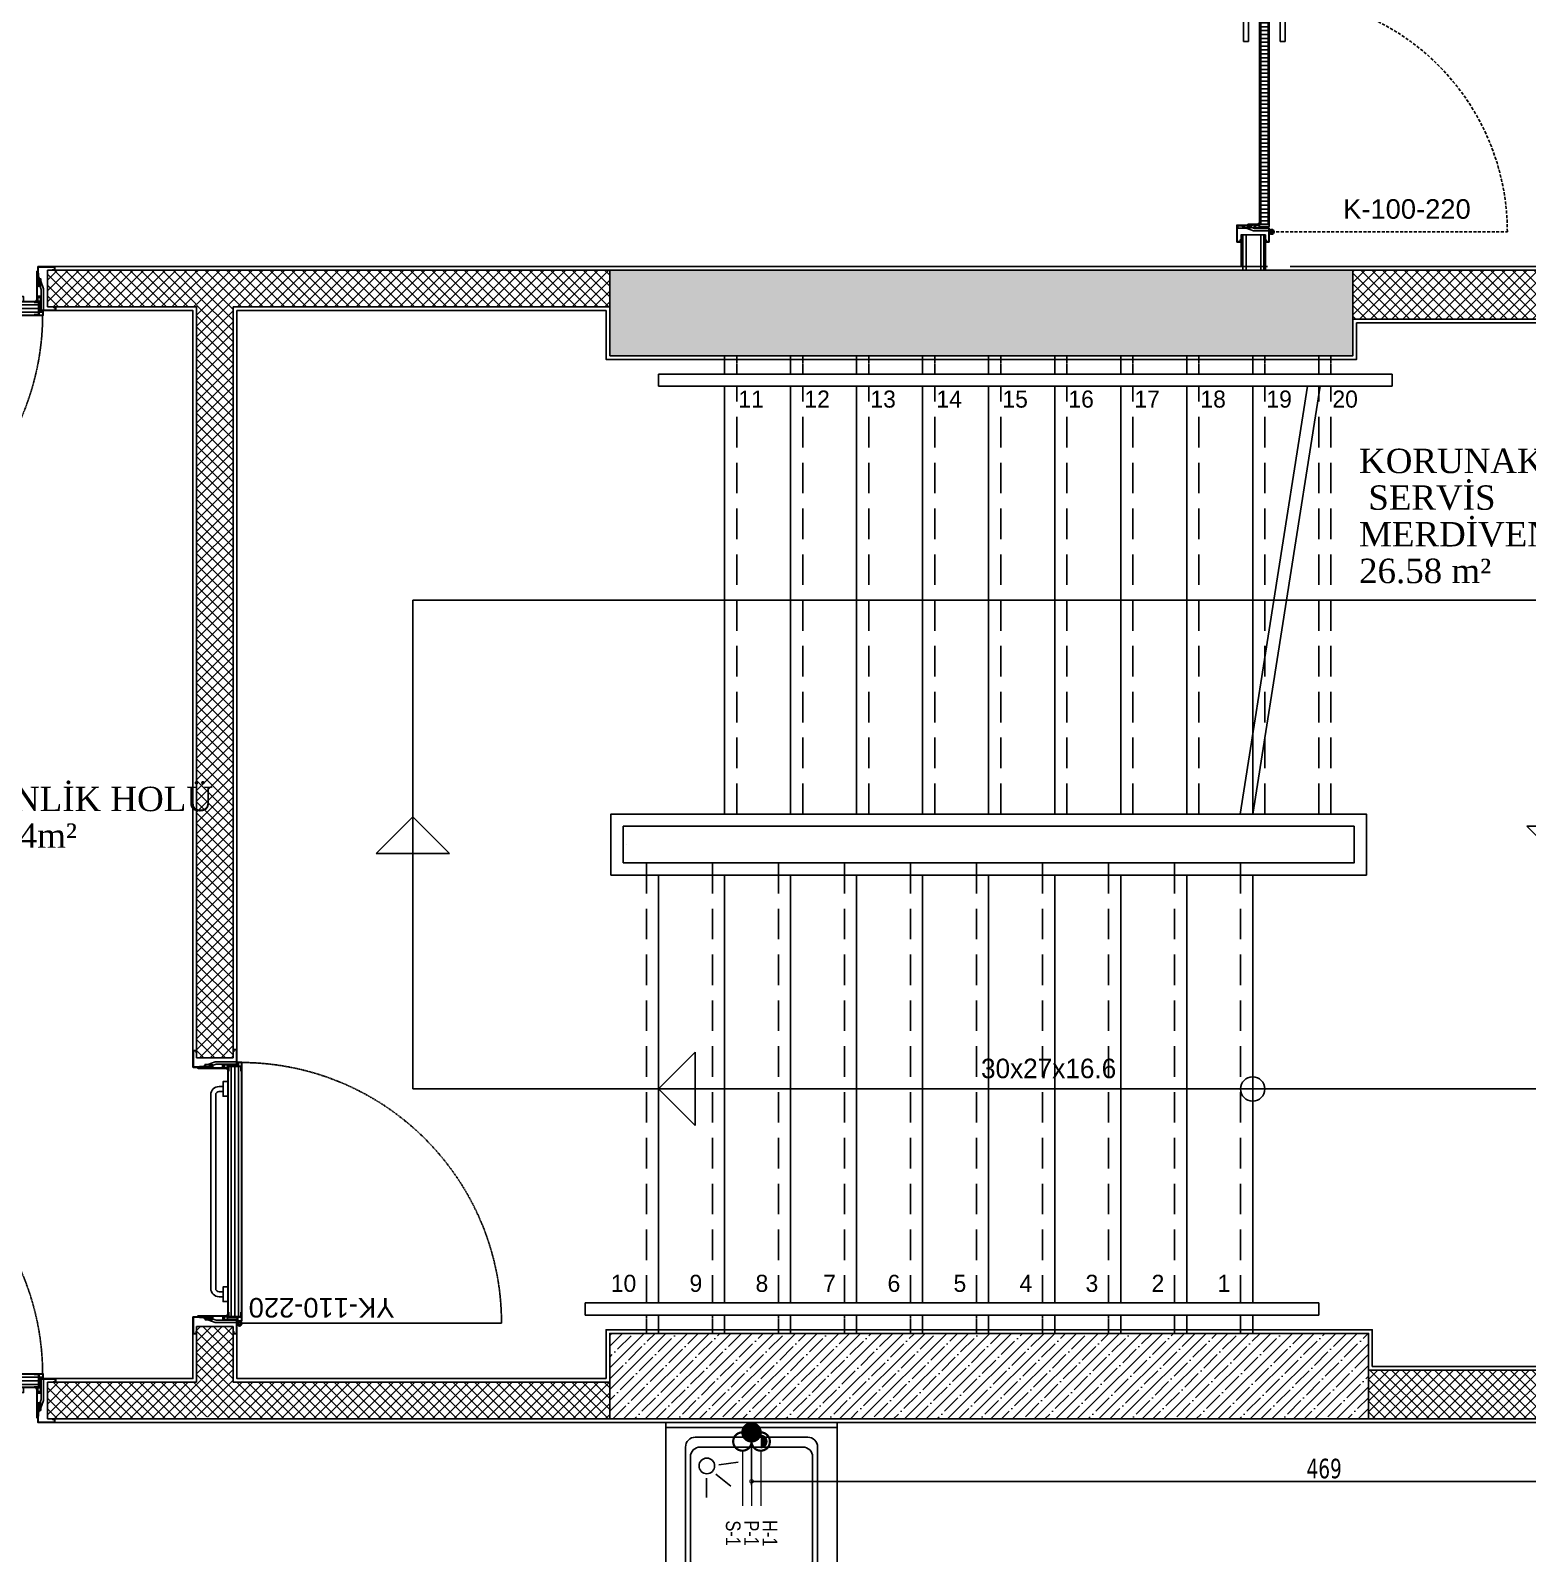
# Model space of a CAD drawing. Header units: millimetres. Extents: x -29311 to -3405, y 28913 to 42880.
# Drawn here: x -15415 to -14803, y 35381 to 36004 of the extents above; entities that cross this region are included whole.
import ezdxf
from ezdxf.enums import TextEntityAlignment as Align

# ---------------------------------------------------------------- set-up
doc = ezdxf.new("R2010")
doc.units = ezdxf.units.MM
doc.linetypes.add('HIDDEN', pattern=[0.375, 0.25, -0.125])
doc.linetypes.add('HIDDEN2', pattern=[0.1875, 0.125, -0.0625])
for name, color, linetype in [('1.2 mm sac', 7, 'Continuous'), ('A-BA', 1, 'Continuous'), ('A-DUVAR', 53, 'Continuous'), ('A-DUVAR-ALCIPAN', 9, 'Continuous'), ('A-DUVAR-TARAMA', 251, 'Continuous'), ('A-KAPI', 214, 'Continuous'), ('A-KAPI-AHSAP', 245, 'Continuous'), ('A-KAPI-AKSESUAR', 206, 'Continuous'), ('A-KAPI-METAL', 84, 'Continuous'), ('A-KAPI-PROFIL', 206, 'Continuous'), ('A-KORKULUK-KUPESTE', 206, 'Continuous'), ('A-MERDIVEN', 125, 'Continuous'), ('A-SIVA-ALCIPAN', 247, 'Continuous'), ('A-SIVA-IC', 97, 'Continuous'), ('A-YALITIM-ISI', 251, 'BATTING'), ('A-YAZI', 136, 'Continuous'), ('Kıtc-002 Çizgi', 7, 'Continuous'), ('level', 10, 'Continuous'), ('stair', 3, 'Continuous'), ('symbol', 8, 'Continuous'), ('trace_down', 8, 'HIDDEN2'), ('yazı2', 9, 'Continuous')]:
    doc.layers.add(name, color=color, linetype=linetype)
for name, color, linetype, lineweight in [('BA_wall_gyps', 45, 'Continuous', 9), ('PLAN', 253, 'Continuous', 15), ('tarama-betonarme', 252, 'Continuous', 13), ('TES_SU', 150, 'Continuous', 25)]:
    doc.layers.add(name, color=color, linetype=linetype, lineweight=lineweight)
doc.styles.add('antet', font='arial.ttf', dxfattribs={"oblique": 15, "height": 2.75})
doc.styles.add('Dimension Text', font='tahoma.ttf', dxfattribs={"width": 0.8})
doc.styles.add('HA_SMART', font='')
doc.styles.get("Standard").update_dxf_attribs({"font": 'arial.ttf'})
doc.styles.add('TESNO', font='romandtw.shx', dxfattribs={"height": 0.8})
doc.styles.add('YAZ', font='times.ttf', dxfattribs={"height": 0.12})
doc.styles.get('HA_SMART').set_extended_font_data('Sakkal Majalla')
doc.linetypes.add('BATTING', pattern='A,0.00254,-2.54,[134,ltypeshp.shx,S=2.54,R=0,X=-2.54,Y=0],-5.08,[134,ltypeshp.shx,S=2.54,R=180,X=2.54,Y=0],-2.54', length=10.16254)
doc.dimstyles.new('AYG-OLCU 1 to 2', dxfattribs={"dimtxt": 4, "dimasz": 3, "dimexe": 1.5, "dimexo": 1, "dimgap": 1, "dimtad": 1, "dimdec": 0, "dimdsep": 46, "dimtxsty": 'Dimension Text', "dimblk": 'DOTSMALL', "dimcen": 0, "dimclrd": 256, "dimclre": 256, "dimclrt": 256, "dimadec": 0, "dimazin": 0, "dimtfac": 1, "dimtdec": 0, "dimtofl": 0, "dimtmove": 1, "dimatfit": 3, "dimfxl": 1, "dimarcsym": 0})
pattern_1 = [(45, (-65876.5644, 50245.5134), (-4.4194174, 4.4194174), []), (45, (-65872.145, 50245.5134), (-4.4194174, 4.4194174), [7.8125, -1.5625, 0, -1.5625])]
pattern_2 = [(45, (-65876.5644, 54447.043), (-2.2097087, 2.2097087), []), (135, (-65876.5644, 54447.043), (-2.2097087, -2.2097087), [])]

# ---------------------------------------------------------------- blocks, each defined once
blk = doc.blocks.new('KAPIYANGIN')
at = {"color": 8, "linetype": 'HIDDEN'}
blk.add_lwpolyline([(85085.65, 20208.57), (85192.35, 20208.57, 0.411438), (85086.66, 20315.27, 0.002371), (85085.65, 20315.28)], format="xyb", dxfattribs=at)
for radius in [1, 0.5, 0.4]:
    blk.add_circle((85085.12, 20208.45), radius)
at = {"linetype": 'ByBlock', "ltscale": 12}
blk.add_arc((85080.61, 20211.14), 0.0345, 188.58359, 255.41337, dxfattribs=at)
at = {"layer": '1.2 mm sac', "color": 0}
blk.add_line((85084.38, 20211.1), (85080.6, 20211.1), dxfattribs=at)
at = {"layer": 'A-DUVAR'}
for points in [[(85077.62, 20317.25), (85067.62, 20317.25)], [(85077.62, 20207.25), (85067.62, 20207.25)]]:
    blk.add_lwpolyline(points, dxfattribs=at)
at = {"layer": 'A-DUVAR-ALCIPAN', "linetype": 'ByBlock', "ltscale": 12}
for p, q in [((85081.77, 20211.3), (85081.77, 20313.6)), ((85084.77, 20211.3), (85084.77, 20315.3))]:
    blk.add_line(p, q, dxfattribs=at)
at = {"layer": 'A-KAPI-AKSESUAR', "ltscale": 12}
for points in [[(85078.42, 20305.45), (85076.82, 20305.45, 0.414214), (85073.42, 20302.05), (85073.42, 20222.85, 0.414214), (85076.82, 20219.45), (85078.42, 20219.45)], [(85078.42, 20303.45), (85076.82, 20303.45, 0.414214), (85075.42, 20302.05), (85075.42, 20222.85, 0.414214), (85076.82, 20221.45), (85078.42, 20221.45)]]:
    blk.add_lwpolyline(points, format="xyb", dxfattribs=at)
for points in [[(85080.42, 20301.45), (85080.42, 20307.45), (85078.42, 20307.45), (85078.42, 20301.45)], [(85080.42, 20217.45), (85080.42, 20223.45), (85078.42, 20223.45), (85078.42, 20217.45)]]:
    blk.add_lwpolyline(points, close=True, dxfattribs=at)
at = {"layer": 'A-KAPI-METAL'}
for p, q in [((85080.42, 20313.87), (85080.42, 20215.81)), ((85084.35, 20313.95), (85080.5, 20313.95)), ((85080.57, 20313.8), (85085.97, 20313.8)), ((85080.57, 20313.8), (85080.57, 20311.8)), ((85080.57, 20313.8), (85080.57, 20213.1)), ((85080.77, 20311.8), (85080.57, 20311.8)), ((85080.77, 20313.6), (85085.77, 20313.6)), ((85080.77, 20313.6), (85080.77, 20311.8)), ((85084.22, 20315.37), (85084.22, 20314.01)), ((85084.22, 20314.01), (85084.37, 20314.01)), ((85086.04, 20315.45), (85084.3, 20315.45)), ((85084.37, 20313.99), (85084.37, 20315.3)), ((85085.97, 20315.3), (85084.37, 20315.3)), ((85084.37, 20315.26), (85084.52, 20315.26)), ((85084.52, 20315.26), (85084.52, 20313.89)), ((85084.77, 20315.3), (85085.97, 20315.3)), ((85085.77, 20311.8), (85085.77, 20313.6)), ((85085.97, 20311.8), (85085.77, 20311.8)), ((85085.97, 20315.3), (85085.97, 20209.6)), ((85085.97, 20313.8), (85085.97, 20311.8)), ((85086.12, 20315.37), (85086.12, 20209.53)), ((85080.42, 20211.03), (85080.42, 20231.28)), ((85084.35, 20210.95), (85080.5, 20210.95)), ((85080.57, 20213.1), (85080.77, 20213.1)), ((85080.57, 20211.1), (85080.57, 20213.1)), ((85080.57, 20211.1), (85085.97, 20211.1)), ((85080.77, 20213.1), (85080.77, 20211.3)), ((85080.77, 20211.3), (85085.77, 20211.3)), ((85084.22, 20209.53), (85084.22, 20210.89)), ((85084.22, 20210.89), (85084.37, 20210.89)), ((85084.37, 20210.91), (85084.37, 20209.6)), ((85084.52, 20209.65), (85084.52, 20211.01)), ((85085.77, 20213.1), (85085.97, 20213.1)), ((85085.77, 20213.1), (85085.77, 20211.3)), ((85085.97, 20211.1), (85085.97, 20213.1)), ((85086.04, 20209.45), (85084.3, 20209.45)), ((85084.37, 20209.65), (85084.52, 20209.65)), ((85085.97, 20209.6), (85084.37, 20209.6)), ((85085.97, 20209.6), (85084.77, 20209.6))]:
    blk.add_line(p, q, dxfattribs=at)
for points in [[(85066.12, 20320.15), (85066.12, 20313.35, 0.414214), (85066.22, 20313.25), (85074.22, 20313.25), (85074.22, 20313.45), (85066.37, 20313.45, -0.414214), (85066.32, 20313.5), (85066.32, 20320, -0.414214), (85066.37, 20320.05), (85067.37, 20320.05, -0.414214), (85067.42, 20320), (85067.42, 20319.25), (85067.62, 20319.25), (85067.62, 20320.15, 0.414214), (85067.52, 20320.25), (85066.22, 20320.25, 0.414214)], [(85082.72, 20320.65, 0.414214), (85082.62, 20320.55), (85082.62, 20319.65), (85082.82, 20319.65), (85082.82, 20320.4, -0.414214), (85082.87, 20320.45), (85083.87, 20320.45, -0.414214), (85083.92, 20320.4), (85083.92, 20314.6, -0.414214), (85083.87, 20314.55), (85078.32, 20314.55, 0.414214), (85078.22, 20314.43), (85078.22, 20313.15, 0.414154), (85078.32, 20313.05), (85079.87, 20313.05), (85069.61, 20313.05), (85068.2, 20313.05), (85069.61, 20313.05), (85069.61, 20313.25), (85068.2, 20313.25, 1), (85068.2, 20312.85), (85079.9, 20312.85, 0.938583), (85079.87, 20313.25), (85078.47, 20313.25, -0.414214), (85078.42, 20313.3), (85078.42, 20314.3, -0.414214), (85078.47, 20314.35), (85084.02, 20314.35, 0.414214), (85084.12, 20314.45), (85084.12, 20320.55, 0.414214), (85084.02, 20320.65)], [(85066.12, 20204.35), (85066.12, 20211.15, -0.414214), (85066.22, 20211.25), (85074.22, 20211.25), (85074.22, 20211.05), (85066.37, 20211.05, 0.414214), (85066.32, 20211), (85066.32, 20204.5, 0.414214), (85066.37, 20204.45), (85067.37, 20204.45, 0.414214), (85067.42, 20204.5), (85067.42, 20205.25), (85067.62, 20205.25), (85067.62, 20204.35, -0.414214), (85067.52, 20204.25), (85066.22, 20204.25, -0.414214)], [(85082.72, 20204.25, -0.414214), (85082.62, 20204.35), (85082.62, 20205.25), (85082.82, 20205.25), (85082.82, 20204.5, 0.414214), (85082.87, 20204.45), (85083.87, 20204.45, 0.414214), (85083.92, 20204.5), (85083.92, 20209.9, 0.414214), (85083.87, 20209.95), (85078.42, 20209.95, -0.414214), (85078.32, 20210.08), (85078.32, 20211.35, -0.414154), (85078.42, 20211.45), (85079.87, 20211.45), (85069.61, 20211.45), (85068.2, 20211.45), (85069.61, 20211.45), (85069.61, 20211.25), (85068.2, 20211.25, -1), (85068.2, 20211.65), (85079.9, 20211.65, -0.938583), (85079.87, 20211.25), (85078.57, 20211.25, 0.414214), (85078.52, 20211.2), (85078.52, 20210.21, 0.414214), (85078.57, 20210.15), (85084.02, 20210.15, -0.414214), (85084.12, 20210.05), (85084.12, 20204.35, -0.414214), (85084.02, 20204.25)]]:
    blk.add_lwpolyline(points, format="xyb", close=True, dxfattribs=at)
for centre, radius, start, end in [((85080.5, 20313.87), 0.08, 90, 180), ((85084.3, 20315.37), 0.08, 90, 180), ((85084.33, 20314), 0.0478, 295.17194, 356.10948), ((85084.44, 20313.88), 0.0816, 267.71483, 4.03809), ((85086.04, 20315.37), 0.08, 0, 90), ((85080.5, 20211.03), 0.08, 180, 270), ((85084.33, 20210.91), 0.0478, 3.89052, 64.82806), ((85084.44, 20211.02), 0.0816, 355.96191, 92.28517), ((85084.3, 20209.53), 0.08, 180, 270), ((85086.04, 20209.53), 0.08, 270, 0)]:
    blk.add_arc(centre, radius, start, end, dxfattribs=at)
at = {"layer": 'A-KAPI-PROFIL'}
for points in [[(85068.8, 20313.61), (85068.8, 20313.51), (85070.37, 20313.51), (85071.73, 20314.29), (85074.11, 20314.29), (85074.11, 20313.59), (85074.21, 20313.59), (85074.21, 20314.39), (85071.71, 20314.39), (85070.35, 20313.61), (85068.8, 20313.61)], [(85068.8, 20210.9), (85068.8, 20211), (85070.37, 20211), (85071.73, 20210.21), (85074.11, 20210.21), (85074.11, 20210.91), (85074.21, 20210.91), (85074.21, 20210.11), (85071.71, 20210.11), (85070.35, 20210.9), (85068.8, 20210.9)]]:
    blk.add_lwpolyline(points, dxfattribs=at)
for points in [[(85075.22, 20315.61), (85072.17, 20314.51), (85071.11, 20314.51), (85071.11, 20313.51), (85072.34, 20313.51), (85075.56, 20314.66), (85083.92, 20314.66), (85083.92, 20315.61)], [(85075.22, 20208.9), (85072.17, 20210), (85071.11, 20210), (85071.11, 20211), (85072.34, 20211), (85075.56, 20209.84), (85083.92, 20209.84), (85083.92, 20208.9)]]:
    blk.add_lwpolyline(points, close=True, dxfattribs=at)
at = {"layer": 'A-KAPI-PROFIL', "color": 8}
for points in [[(85079.05, 20314.33, 0.414214), (85078.85, 20314.13), (85078.85, 20313.48, 0.414214), (85079.05, 20313.28), (85080.07, 20313.28), (85080.07, 20312.82), (85079.93, 20312.82, 1), (85079.93, 20312.62), (85080.22, 20312.62, 0.414214), (85080.32, 20312.72), (85080.32, 20313.85), (85080.32, 20314.13, 0.414214), (85080.12, 20314.33)], [(85079.05, 20211.23, 0.414214), (85078.85, 20211.03), (85078.85, 20210.38, 0.414214), (85079.05, 20210.18), (85080.12, 20210.18, 0.414214), (85080.32, 20210.38), (85080.32, 20211.78, 0.414214), (85080.22, 20211.88), (85079.93, 20211.88, 1), (85079.93, 20211.68), (85080.07, 20211.68), (85080.07, 20211.23)]]:
    blk.add_lwpolyline(points, format="xyb", close=True, dxfattribs=at)
at = {"layer": 'A-YALITIM-ISI', "linetype": 'BATTING', "ltscale": 0.001}
blk.add_line((85083.27, 20313.6), (85083.27, 20211.3), dxfattribs=at)
at = {"layer": 'DEFPOINTS', "linetype": 'ByBlock', "ltscale": 12}
for p, q in [((85067.62, 20317.25), (85082.62, 20317.25)), ((85067.62, 20207.25), (85082.62, 20207.25))]:
    blk.add_line(p, q, dxfattribs=at)
at = {"layer": 'level', "insert": (85088.92, 20210.94), "char_height": 8, "width": 57.5362, "attachment_point": 3, "rotation": 180}
blk.add_mtext('YK-110-220', dxfattribs=at)
blk = doc.blocks.new('YANGIN KAPISII')
at = {"color": 8, "linetype": 'HIDDEN'}
blk.add_lwpolyline([(84749.46, 15361.45), (84749.46, 15468.15, -0.411438), (84856.16, 15362.46, -0.002371), (84856.17, 15361.45)], format="xyb", dxfattribs=at)
for radius in [1, 0.5, 0.4]:
    blk.add_circle((84749.34, 15360.92), radius)
at = {"linetype": 'ByBlock', "ltscale": 12}
blk.add_arc((84752.03, 15356.41), 0.0345, 194.58663, 261.41641, dxfattribs=at)
at = {"layer": '1.2 mm sac', "color": 0}
blk.add_line((84751.99, 15360.18), (84751.99, 15356.4), dxfattribs=at)
at = {"layer": 'A-DUVAR'}
for points in [[(84748.14, 15353.42), (84748.14, 15343.42)], [(84858.14, 15353.42), (84858.14, 15343.42)]]:
    blk.add_lwpolyline(points, dxfattribs=at)
at = {"layer": 'A-DUVAR-ALCIPAN', "linetype": 'ByBlock', "ltscale": 12}
for p, q in [((84752.19, 15360.57), (84856.19, 15360.57)), ((84752.19, 15357.57), (84854.49, 15357.57))]:
    blk.add_line(p, q, dxfattribs=at)
at = {"layer": 'A-KAPI-AKSESUAR', "ltscale": 12}
for points in [[(84758.34, 15356.22), (84764.34, 15356.22), (84764.34, 15354.22), (84758.34, 15354.22)], [(84842.34, 15356.22), (84848.34, 15356.22), (84848.34, 15354.22), (84842.34, 15354.22)]]:
    blk.add_lwpolyline(points, close=True, dxfattribs=at)
for points in [[(84846.34, 15354.22), (84846.34, 15352.62, -0.414214), (84842.94, 15349.22), (84763.74, 15349.22, -0.414214), (84760.34, 15352.62), (84760.34, 15354.22)], [(84844.34, 15354.22), (84844.34, 15352.62, -0.414214), (84842.94, 15351.22), (84763.74, 15351.22, -0.414214), (84762.34, 15352.62), (84762.34, 15354.22)]]:
    blk.add_lwpolyline(points, format="xyb", dxfattribs=at)
at = {"layer": 'A-KAPI-METAL'}
for p, q in [((84750.34, 15361.84), (84750.34, 15360.1)), ((84856.26, 15361.92), (84750.42, 15361.92)), ((84856.19, 15361.77), (84750.49, 15361.77)), ((84750.49, 15361.77), (84750.49, 15360.57)), ((84750.49, 15361.77), (84750.49, 15360.17)), ((84751.99, 15356.37), (84751.99, 15361.77)), ((84751.99, 15361.77), (84753.99, 15361.77)), ((84752.19, 15356.57), (84752.19, 15361.57)), ((84753.99, 15361.57), (84752.19, 15361.57)), ((84753.99, 15361.57), (84753.99, 15361.77)), ((84854.69, 15361.77), (84852.69, 15361.77)), ((84852.69, 15361.77), (84852.69, 15361.57)), ((84852.69, 15361.57), (84854.49, 15361.57)), ((84854.49, 15356.57), (84854.49, 15361.57)), ((84854.69, 15356.37), (84854.69, 15361.77)), ((84856.19, 15360.57), (84856.19, 15361.77)), ((84856.19, 15361.77), (84856.19, 15360.17)), ((84856.34, 15361.84), (84856.34, 15360.1)), ((84750.42, 15360.02), (84751.78, 15360.02)), ((84751.8, 15360.17), (84750.49, 15360.17)), ((84750.54, 15360.17), (84750.54, 15360.32)), ((84750.54, 15360.32), (84751.91, 15360.32)), ((84751.78, 15360.02), (84751.78, 15360.17)), ((84751.84, 15360.15), (84751.84, 15356.3)), ((84751.92, 15356.22), (84772.17, 15356.22)), ((84751.99, 15356.37), (84753.99, 15356.37)), ((84753.99, 15356.57), (84752.19, 15356.57)), ((84753.99, 15356.37), (84753.99, 15356.57)), ((84854.69, 15356.37), (84753.99, 15356.37)), ((84854.76, 15356.22), (84756.71, 15356.22)), ((84854.49, 15356.57), (84852.69, 15356.57)), ((84852.69, 15356.57), (84852.69, 15356.37)), ((84854.69, 15356.37), (84852.69, 15356.37)), ((84856.15, 15360.32), (84854.78, 15360.32)), ((84854.84, 15360.15), (84854.84, 15356.3)), ((84854.88, 15360.17), (84856.19, 15360.17)), ((84854.9, 15360.02), (84854.9, 15360.17)), ((84856.26, 15360.02), (84854.9, 15360.02)), ((84856.15, 15360.17), (84856.15, 15360.32))]:
    blk.add_line(p, q, dxfattribs=at)
for points in [[(84745.14, 15358.52, 0.414214), (84745.24, 15358.42), (84746.14, 15358.42), (84746.14, 15358.62), (84745.39, 15358.62, -0.414214), (84745.34, 15358.67), (84745.34, 15359.67, -0.414214), (84745.39, 15359.72), (84750.79, 15359.72, -0.414214), (84750.84, 15359.67), (84750.84, 15354.22, 0.414214), (84750.97, 15354.12), (84752.24, 15354.12, 0.414154), (84752.34, 15354.22), (84752.34, 15355.67), (84752.34, 15345.41), (84752.34, 15344), (84752.34, 15345.41), (84752.14, 15345.41), (84752.14, 15344, 1), (84752.54, 15344), (84752.54, 15355.7, 0.938583), (84752.14, 15355.67), (84752.14, 15354.37, -0.414214), (84752.09, 15354.32), (84751.1, 15354.32, -0.414214), (84751.04, 15354.37), (84751.04, 15359.82, 0.414214), (84750.94, 15359.92), (84745.24, 15359.92, 0.414214), (84745.14, 15359.82)], [(84861.54, 15358.52, -0.414214), (84861.44, 15358.42), (84860.54, 15358.42), (84860.54, 15358.62), (84861.29, 15358.62, 0.414214), (84861.34, 15358.67), (84861.34, 15359.67, 0.414214), (84861.29, 15359.72), (84855.49, 15359.72, 0.414214), (84855.44, 15359.67), (84855.44, 15354.12, -0.414214), (84855.32, 15354.02), (84854.04, 15354.02, -0.414154), (84853.94, 15354.12), (84853.94, 15355.67), (84853.94, 15345.41), (84853.94, 15344), (84853.94, 15345.41), (84854.14, 15345.41), (84854.14, 15344, -1), (84853.74, 15344), (84853.74, 15355.7, -0.938583), (84854.14, 15355.67), (84854.14, 15354.27, 0.414214), (84854.19, 15354.22), (84855.19, 15354.22, 0.414214), (84855.24, 15354.27), (84855.24, 15359.82, -0.414214), (84855.34, 15359.92), (84861.44, 15359.92, -0.414214), (84861.54, 15359.82)], [(84745.24, 15341.92), (84752.04, 15341.92, 0.414214), (84752.14, 15342.02), (84752.14, 15350.01), (84751.94, 15350.01), (84751.94, 15342.17, -0.414214), (84751.89, 15342.12), (84745.39, 15342.12, -0.414214), (84745.34, 15342.17), (84745.34, 15343.17, -0.414214), (84745.39, 15343.22), (84746.14, 15343.22), (84746.14, 15343.42), (84745.24, 15343.42, 0.414214), (84745.14, 15343.32), (84745.14, 15342.02, 0.414214)], [(84861.04, 15341.92), (84854.24, 15341.92, -0.414214), (84854.14, 15342.02), (84854.14, 15350.01), (84854.34, 15350.01), (84854.34, 15342.17, 0.414214), (84854.39, 15342.12), (84860.89, 15342.12, 0.414214), (84860.94, 15342.17), (84860.94, 15343.17, 0.414214), (84860.89, 15343.22), (84860.14, 15343.22), (84860.14, 15343.42), (84861.04, 15343.42, -0.414214), (84861.14, 15343.32), (84861.14, 15342.02, -0.414214)]]:
    blk.add_lwpolyline(points, format="xyb", close=True, dxfattribs=at)
for centre, radius, start, end in [((84750.42, 15361.84), 0.08, 90, 180), ((84856.26, 15361.84), 0.08, 0, 90), ((84750.42, 15360.1), 0.08, 180, 270), ((84751.8, 15360.13), 0.0478, 25.17194, 86.10948), ((84751.92, 15356.3), 0.08, 180, 270), ((84751.91, 15360.24), 0.0816, 357.71483, 94.03809), ((84854.77, 15360.24), 0.0816, 85.96191, 182.28517), ((84854.76, 15356.3), 0.08, 270, 0), ((84854.89, 15360.13), 0.0478, 93.89052, 154.82806), ((84856.26, 15360.1), 0.08, 270, 0)]:
    blk.add_arc(centre, radius, start, end, dxfattribs=at)
at = {"layer": 'A-KAPI-PROFIL'}
for points in [[(84749.79, 15351.02), (84750.89, 15347.97), (84750.89, 15346.91), (84751.89, 15346.91), (84751.89, 15348.14), (84750.73, 15351.36), (84750.73, 15359.72), (84749.79, 15359.72)], [(84856.5, 15351.02), (84855.4, 15347.97), (84855.4, 15346.91), (84854.4, 15346.91), (84854.4, 15348.14), (84855.56, 15351.36), (84855.56, 15359.72), (84856.5, 15359.72)]]:
    blk.add_lwpolyline(points, close=True, dxfattribs=at)
at = {"layer": 'A-KAPI-PROFIL', "color": 8}
for points in [[(84752.12, 15354.85, -0.414214), (84751.92, 15354.65), (84751.27, 15354.65, -0.414214), (84751.07, 15354.85), (84751.07, 15355.92, -0.414214), (84751.27, 15356.12), (84752.67, 15356.12, -0.414214), (84752.77, 15356.02), (84752.77, 15355.72, -1), (84752.57, 15355.72), (84752.57, 15355.87), (84752.12, 15355.87)], [(84855.22, 15354.85, -0.414214), (84855.02, 15354.65), (84854.37, 15354.65, -0.414214), (84854.17, 15354.85), (84854.17, 15355.87), (84853.72, 15355.87), (84853.72, 15355.72, -1), (84853.52, 15355.72), (84853.52, 15356.02, -0.414214), (84853.62, 15356.12), (84854.74, 15356.12), (84855.02, 15356.12, -0.414214), (84855.22, 15355.92)]]:
    blk.add_lwpolyline(points, format="xyb", close=True, dxfattribs=at)
at = {"layer": 'A-KAPI-PROFIL'}
for points in [[(84751.79, 15344.6), (84751.89, 15344.6), (84751.89, 15346.17), (84751.11, 15347.53), (84751.11, 15349.91), (84751.81, 15349.91), (84751.81, 15350.01), (84751.01, 15350.01), (84751.01, 15347.51), (84751.79, 15346.15), (84751.79, 15344.6)], [(84854.5, 15344.6), (84854.4, 15344.6), (84854.4, 15346.17), (84855.18, 15347.53), (84855.18, 15349.91), (84854.48, 15349.91), (84854.48, 15350.01), (84855.28, 15350.01), (84855.28, 15347.51), (84854.5, 15346.15), (84854.5, 15344.6)]]:
    blk.add_lwpolyline(points, dxfattribs=at)
at = {"layer": 'A-YALITIM-ISI', "linetype": 'BATTING', "ltscale": 0.001}
blk.add_line((84854.49, 15359.07), (84752.19, 15359.07), dxfattribs=at)
at = {"layer": 'DEFPOINTS', "linetype": 'ByBlock', "ltscale": 12}
for p, q in [((84748.14, 15343.42), (84748.14, 15358.42)), ((84858.14, 15343.42), (84858.14, 15358.42))]:
    blk.add_line(p, q, dxfattribs=at)
at = {"layer": 'level', "insert": (84751.83, 15364.72), "char_height": 8, "width": 13.9869, "attachment_point": 9, "rotation": 270}
blk.add_mtext('YK-110-220', dxfattribs=at)
blk = doc.blocks.new('oking')
at = {"layer": 'symbol'}
for p, q in [((99299.11, 28222.37), (99299.11, 28192.37)), ((99299.11, 28222.37), (99314.11, 28207.37)), ((99314.11, 28207.37), (99299.11, 28192.37))]:
    blk.add_line(p, q, dxfattribs=at)
blk = doc.blocks.new('3r3')
at = {"layer": 'A-KORKULUK-KUPESTE'}
for p, q in [((1081, 223.75), (1081, 228.75)), ((1381, 223.75), (1381, 228.75)), ((1138, 223.75), (1081, 223.75)), ((1381, 223.75), (1166, 223.75)), ((1051, -151.25), (1051, -156.25)), ((1351, -151.25), (1051, -151.25))]:
    blk.add_line(p, q, dxfattribs=at)
for points in [[(1081, 228.75), (1381, 228.75)], [(1081, 223.75), (1381, 223.75)], [(1051, -151.25), (1351, -151.25)], [(1351, -151.25), (1351, -156.25)], [(1051, -156.25), (1351, -156.25)]]:
    blk.add_lwpolyline(points, dxfattribs=at)
for points in [[(1061.5, 23.75), (1370.5, 23.75), (1370.5, 48.75), (1061.5, 48.75)], [(1066.5, 28.75), (1365.5, 28.75), (1365.5, 43.75), (1066.5, 43.75)]]:
    blk.add_lwpolyline(points, close=True, dxfattribs=at)
at = {"layer": 'A-MERDIVEN'}
for p, q in [((1108, 228.75), (1108, 236.25)), ((1135, 228.75), (1135, 236.25)), ((1162, 228.75), (1162, 236.25)), ((1108, 48.75), (1108, 223.75)), ((1135, 48.75), (1135, 223.75)), ((1162, 48.75), (1162, 223.75)), ((1189, 48.75), (1189, 223.75)), ((1216, 48.75), (1216, 223.75)), ((1243, 48.75), (1243, 223.75)), ((1270, 48.75), (1270, 223.75)), ((1297, 48.75), (1297, 223.75)), ((1324, 48.75), (1324, 223.75)), ((1081, 23.75), (1081, -151.25)), ((1108, 23.75), (1108, -151.25)), ((1135, 23.75), (1135, -151.25)), ((1162, 23.75), (1162, -151.25)), ((1189, 23.75), (1189, -151.25)), ((1216, 23.75), (1216, -151.25)), ((1243, 23.75), (1243, -151.25)), ((1270, 23.75), (1270, -151.25)), ((1297, 23.75), (1297, -151.25)), ((1324, 23.75), (1324, -151.25)), ((1081, -156.25), (1081, -163.75)), ((1108, -156.25), (1108, -163.75)), ((1135, -156.25), (1135, -163.75)), ((1162, -156.25), (1162, -163.75)), ((1189, -156.25), (1189, -163.75)), ((1216, -156.25), (1216, -163.75)), ((1243, -156.25), (1243, -163.75)), ((1270, -156.25), (1270, -163.75)), ((1297, -156.25), (1297, -163.75)), ((1324, -156.25), (1324, -163.75))]:
    blk.add_line(p, q, dxfattribs=at)
at = {"layer": 'stair'}
blk.add_line((1068, 36.25), (1068, 36.25), dxfattribs=at)
at = {"layer": 'symbol'}
for p, q in [((1318.87, 48.75), (1346.45, 223.75)), ((1324, 48.75), (1351.57, 223.75)), ((980.5, -63.75), (980.5, 136.25)), ((1451.19, 136.25), (980.5, 136.25)), ((1451.19, -63.75), (980.5, -63.75))]:
    blk.add_line(p, q, dxfattribs=at)
blk.add_circle((1324, -63.75), 5, dxfattribs=at)
at = {"layer": 'trace_down'}
for p, q in [((1113, 228.75), (1113, 236.25)), ((1113, 228.75), (1113, 236.25)), ((1140, 228.75), (1140, 236.25)), ((1167, 228.75), (1167, 236.25)), ((1194, 228.75), (1194, 236.25)), ((1221, 228.75), (1221, 236.25)), ((1248, 228.75), (1248, 236.25)), ((1275, 228.75), (1275, 236.25)), ((1302, 228.75), (1302, 236.25)), ((1329, 228.75), (1329, 236.25)), ((1356, 228.75), (1356, 236.25)), ((1076, -156.25), (1076, -163.75)), ((1103, -156.25), (1103, -163.75)), ((1130, -156.25), (1130, -163.75)), ((1157, -156.25), (1157, -163.75)), ((1184, -156.25), (1184, -163.75)), ((1211, -156.25), (1211, -163.75)), ((1238, -156.25), (1238, -163.75)), ((1265, -156.25), (1265, -163.75))]:
    blk.add_line(p, q, dxfattribs=at)
at = {"layer": 'trace_down', "ltscale": 100}
for p, q in [((1189, 228.75), (1189, 236.25)), ((1216, 228.75), (1216, 236.25)), ((1243, 228.75), (1243, 236.25)), ((1270, 228.75), (1270, 236.25)), ((1297, 228.75), (1297, 236.25)), ((1324, 228.75), (1324, 236.25)), ((1351, 228.75), (1351, 236.25)), ((1113, 48.75), (1113, 223.75)), ((1140, 48.75), (1140, 223.75)), ((1167, 48.75), (1167, 223.75)), ((1194, 48.75), (1194, 223.75)), ((1221, 48.75), (1221, 223.75)), ((1248, 48.75), (1248, 223.75)), ((1275, 48.75), (1275, 223.75)), ((1302, 48.75), (1302, 223.75)), ((1329, 48.75), (1329, 223.75)), ((1351, 48.75), (1351, 223.75)), ((1356, 48.75), (1356, 223.75)), ((1076, 28.75), (1076, -151.25)), ((1103, 28.75), (1103, -151.25)), ((1130, 28.75), (1130, -151.25)), ((1157, 28.75), (1157, -151.25)), ((1184, 28.75), (1184, -151.25)), ((1211, 28.75), (1211, -151.25)), ((1238, 28.75), (1238, -151.25)), ((1265, 28.75), (1265, -151.25)), ((1292, 28.75), (1292, -151.25)), ((1319, 28.75), (1319, -151.25)), ((1292, -156.25), (1292, -163.75)), ((1319, -156.25), (1319, -163.75))]:
    blk.add_line(p, q, dxfattribs=at)
at = {"layer": 'symbol', "xscale": -1}
for p, rotation in [((-27226.87, -99266.51), 270), ((29658.56, 99342.86), 90)]:
    blk.add_blockref('oking', p, dxfattribs=dict(at, rotation=rotation))
at = {"layer": 'symbol', "rotation": 180}
blk.add_blockref('oking', (100395.11, 28143.62), dxfattribs=at)
at = {"layer": 'yazı2', "attachment_point": 3, "style": 'HA_SMART'}
for s, insert, char_height, width in [('11', (1124.03, 222.03), 7, 10.5859), ('12', (1151.03, 222.03), 7, 10.5859), ('13', (1178.03, 222.03), 7, 10.5859), ('14', (1205.03, 222.03), 7, 10.5859), ('15', (1232.03, 222.03), 7, 10.5859), ('16', (1259.03, 222.03), 7, 10.5859), ('17', (1286.03, 222.03), 7, 10.5859), ('18', (1313.03, 222.03), 7, 10.5859), ('19', (1340.03, 222.03), 7, 10.5859), ('20', (1367.03, 222.03), 7, 10.5859), ('30x27x16.6', (1268.18, -51.35), 8, 63.7114), ('10', (1071.84, -139.77), 7, 10.5859), ('9', (1098.84, -139.77), 7, 10.5859), ('8', (1125.84, -139.77), 7, 10.5859), ('7', (1153.51, -139.77), 7, 10.5859), ('6', (1179.84, -139.77), 7, 10.5859), ('5', (1206.84, -139.77), 7, 10.5859), ('4', (1233.84, -139.77), 7, 10.5859), ('3', (1260.84, -139.77), 7, 10.5859), ('2', (1287.84, -139.77), 7, 10.5859), ('1', (1314.84, -139.77), 7, 10.5859)]:
    blk.add_mtext(s, dxfattribs=dict(at, insert=insert, char_height=char_height, width=width))
blk = doc.blocks.new('A$C1989330F')
at = {"layer": 'A-KAPI-AKSESUAR'}
blk.add_lwpolyline([(27.5, 0), (-27.5, 0), (-27.5, -8), (27.5, -8)], close=True, dxfattribs=at)
blk.add_lwpolyline([(-125, -45), (-20, -45, 0.414214), (-10, -35), (-10, -8), (10, -8), (10, -32, -0.414214), (-23, -65), (-125, -65)], format="xyb", close=True, dxfattribs=at)
blk = doc.blocks.new('*U50')
at = {"ltscale": 12}
h = blk.add_hatch(dxfattribs=at)
h.set_pattern_fill('ANSI31', color=8, scale=5, angle=45)
h.set_pattern_definition([(90, (-1.915, 20), (-15.875, 3e-15), [])])
h.paths.add_polyline_path([(954.1, -130), (44, -130), (44, -160), (954.1, -160)])
at = {"color": 8, "linetype": 'HIDDEN', "ltscale": 50}
blk.add_lwpolyline([(12, -175), (12, -1139.1, 0.417281), (976.1, -164.9)], format="xyb", dxfattribs=at)
at = {"layer": 'A-KAPI-AHSAP'}
for points in [[(44, -165), (34, -165), (34, -148), (34, -148), (34, -125), (44, -125), (44, -165)], [(44, -125), (954.1, -125)], [(954.1, -165), (44, -165)], [(954.1, -165), (954.1, -125), (964.1, -125), (964.1, -165), (964.1, -165), (964.1, -165), (954.1, -165)]]:
    blk.add_lwpolyline(points, dxfattribs=at)
blk.add_lwpolyline([(954.1, -130), (44, -130), (44, -160), (954.1, -160)], close=True, dxfattribs=at)
at = {"layer": 'A-KAPI-AKSESUAR'}
for radius in [10, 5, 4]:
    blk.add_circle((12, -175), radius, dxfattribs=at)
at = {"layer": 'A-KAPI-METAL'}
for points in [[(-29, -32), (39, -32, -0.414214), (40, -33), (40, -95.9), (38, -95.9), (38, -34.5, 0.414214), (37.5, -34), (-27.5, -34, 0.414214), (-28, -34.5), (-28, -46, 0.414214), (-27.5, -46.5), (-20, -46.5), (-20, -48.5), (-29, -48.5, -0.414214), (-30, -47.5), (-30, -33, -0.414214)], [(1027.1, -32), (959.1, -32, 0.414214), (958.1, -33), (958.1, -95.9), (960.1, -95.9), (960.1, -34.5, -0.414214), (960.6, -34), (1025.6, -34, -0.414214), (1026.1, -34.5), (1026.1, -46, -0.414214), (1025.6, -46.5), (1018.1, -46.5), (1018.1, -48.5), (1027.1, -48.5, 0.414214), (1028.1, -47.5), (1028.1, -33, 0.414214)], [(-30, -151, -0.414214), (-29, -150), (-20, -150), (-20, -152), (-27.5, -152, 0.414214), (-28, -152.5), (-28, -162.5, 0.414214), (-27.5, -163), (26.5, -163, 0.414214), (27, -162.5), (27, -105, -0.414214), (28.2, -104), (41, -104, -0.414154), (42, -105), (42, -119.5), (42, -93.4), (42, -79.3), (42, -93.4), (40, -93.4), (40, -79.3, -1), (44, -79.3), (44, -119.8, -0.934642), (40, -119.5), (40, -106.5, 0.414214), (39.5, -106), (29.5, -106, 0.414214), (29, -106.5), (29, -164, -0.414214), (28, -165), (-29, -165, -0.414214), (-30, -164)], [(1028.1, -151, 0.414214), (1027.1, -150), (1018.1, -150), (1018.1, -152), (1025.6, -152, -0.414214), (1026.1, -152.5), (1026.1, -162.5, -0.414214), (1025.6, -163), (971.6, -163, -0.414214), (971.1, -162.5), (971.1, -104, 0.414214), (969.8, -103), (957.1, -103, 0.414154), (956.1, -104), (956.1, -119.5), (956.1, -93.4), (956.1, -79.3), (956.1, -93.4), (958.1, -93.4), (958.1, -79.3, 1), (954.1, -79.3), (954.1, -119.8, 0.938583), (958.1, -119.5), (958.1, -105.5, -0.414214), (958.6, -105), (968.5, -105, -0.414214), (969.1, -105.5), (969.1, -164, 0.414214), (970.1, -165), (1027.1, -165, 0.414214), (1028.1, -164)]]:
    blk.add_lwpolyline(points, format="xyb", close=True, dxfattribs=at)
at = {"layer": 'A-KAPI-PROFIL'}
for points in [[(16.5, -100.9), (27.5, -70.4), (27.5, -36.5), (37.5, -36.5), (37.5, -72.2), (25.9, -104.3), (25.9, -163), (16.5, -163)], [(981.6, -100.9), (970.6, -70.4), (970.6, -43.8), (960.6, -43.8), (960.6, -72.2), (972.2, -104.3), (972.2, -163), (981.6, -163)]]:
    blk.add_lwpolyline(points, close=True, dxfattribs=at)
for points in [[(36.5, -36.8), (37.5, -36.8), (37.5, -52.5), (29.6, -66.1), (29.6, -89.8), (36.6, -89.8), (36.6, -90.8), (28.6, -90.8), (28.6, -65.8), (36.5, -52.2), (36.5, -36.8)], [(961.6, -36.8), (960.6, -36.8), (960.6, -52.5), (968.5, -66.1), (968.5, -89.8), (961.5, -89.8), (961.5, -90.8), (969.5, -90.8), (969.5, -65.8), (961.6, -52.2), (961.6, -36.8)]]:
    blk.add_lwpolyline(points, dxfattribs=at)
at = {"layer": 'A-KAPI-PROFIL', "color": 8}
for points in [[(39.7, -111.2, 0.414214), (37.7, -109.2), (31.3, -109.2, 0.414214), (29.3, -111.2), (29.3, -122, 0.414214), (31.3, -124), (45.3, -124, 0.414214), (46.3, -123), (46.3, -120, 1), (44.3, -120), (44.3, -121.5), (39.7, -121.5)], [(968.8, -111.2, 0.414214), (966.8, -109.2), (960.4, -109.2, 0.414214), (958.4, -111.2), (958.4, -121.5), (953.8, -121.5), (953.8, -120, 1), (951.8, -120), (951.8, -123, 0.414214), (952.8, -124), (964.1, -124), (966.8, -124, 0.414214), (968.8, -122)]]:
    blk.add_lwpolyline(points, format="xyb", close=True, dxfattribs=at)
at = {"layer": 'DEFPOINTS', "linetype": 'ByBlock', "ltscale": 12}
for p, q in [((0, -48.5), (0, -150)), ((998.1, -48.5), (998.1, -125))]:
    blk.add_line(p, q, dxfattribs=at)
at = {"ltscale": 12, "xscale": -1, "rotation": 180}
blk.add_blockref('A$C1989330F', (916, -125), dxfattribs=at)
at = {"ltscale": 12}
blk.add_blockref('A$C1989330F', (916, -165), dxfattribs=at)
blk = doc.blocks.new('Evye.70-70')
at = {"color": 251}
for p, q in [((-48.34, -17.24), (-40.53, -16.13)), ((-53.48, -22.71), (-53.48, -30.6)), ((-49.57, -21.05), (-43.47, -26.06))]:
    blk.add_line(p, q, dxfattribs=at)
for points in [[(-70, -70), (0, -70), (0, 0), (-70, 0)], [(-70, -2), (0, -2), (0, 0), (-70, 0)]]:
    blk.add_lwpolyline(points, close=True)
blk.add_lwpolyline([(-58, -64), (-12, -64, 0.414214), (-8, -60), (-8, -10, 0.414214), (-12, -6), (-58, -6, 0.414214), (-62, -10), (-62, -60, 0.414214)], format="xyb", close=True)
blk.add_lwpolyline([(-56, -60), (-14, -60, 0.414214), (-10, -56), (-10, -14, 0.414214), (-14, -10), (-56, -10, 0.414214), (-60, -14), (-60, -56, 0.414214)], format="xyb", close=True, dxfattribs=at)
blk.add_circle((-53.29, -17.74), 3.19, dxfattribs=at)
blk = doc.blocks.new('v-sp')
at = {"layer": 'TES_SU', "linetype": 'Continuous', "const_width": 5.58}
blk.add_lwpolyline([(-2.79, 0, 1), (2.79, 0, 1)], format="xyb", close=True, dxfattribs=at)
blk = doc.blocks.new('v-sg')
at = {"layer": 'TES_SU', "linetype": 'Continuous', "const_width": 1.2}
blk.add_lwpolyline([(-5, 0, 1), (5, 0, 1)], format="xyb", close=True, dxfattribs=at)
blk = doc.blocks.new('v-h')
at = {"layer": 'TES_SU', "linetype": 'Continuous', "const_width": 1.2}
blk.add_lwpolyline([(0, -5, 1), (0, 5, 1)], format="xyb", close=True, dxfattribs=at)
at = {"layer": 'TES_SU', "linetype": 'Continuous', "const_width": 3.744}
for points in [[(0, 1.872, 0.4142136), (-1.872, 0, 1)], [(-1.872, 0, 0.4142136), (0, -1.872, 1)]]:
    blk.add_lwpolyline(points, format="xyb", dxfattribs=at)
blk = doc.blocks.new('T-EEN100')
at = {"layer": 'TES_SU', "linetype": 'Continuous', "lineweight": 9}
for points in [[(25, 0), (25, -35)], [(30, -5), (30, -35)]]:
    blk.add_lwpolyline(points, dxfattribs=at)
at = {"layer": 'TES_SU', "linetype": 'Continuous', "lineweight": 15}
blk.add_lwpolyline([(20, -5), (20, -35)], dxfattribs=at)
at = {"linetype": 'Continuous', "rotation": 270}
for name, p in [('v-sp', (25, 5)), ('v-sg', (30, 0))]:
    blk.add_blockref(name, p, dxfattribs=at)
at = {"layer": 'PLAN', "linetype": 'Continuous'}
blk.add_blockref('v-h', (20, 0), dxfattribs=at)
at = {"layer": 'TES_SU', "linetype": 'Continuous', "style": 'TESNO', "width": 0.7}
for tag, p in [('HNO', (15, -50, 1)), ('PNO', (25, -50, 1)), ('SNO', (35, -50, 1))]:
    blk.add_attdef(tag, text='', height=8, rotation=90, dxfattribs=at).set_placement(p, align=Align.MIDDLE)
blk = doc.blocks.new('_DotSmall')
at = {"color": 0, "linetype": 'ByBlock', "const_width": 0.5}
blk.add_lwpolyline([(-0.0625, 0, 1), (0.0625, 0, 1)], format="xyb", close=True, dxfattribs=at)
blk = doc.blocks.new('*D325')
at = {"layer": 'DEFPOINTS', "color": 0, "transparency": 16777216}
for p in [(-14651.51, 35434.76), (-15120.01, 35430.76), (-15120.01, 35410.72)]:
    blk.add_point(p, dxfattribs=at)
at = {"layer": 'TES_SU', "lineweight": -2, "transparency": 16777216}
for p, q in [((-15120.01, 35429.76), (-15120.01, 35409.22)), ((-14651.51, 35433.76), (-14651.51, 35409.22)), ((-14651.51, 35410.72), (-15120.01, 35410.72))]:
    blk.add_line(p, q, dxfattribs=at)
at = {"layer": 'TES_SU', "lineweight": -2, "transparency": 16777216, "xscale": 3, "yscale": 3, "zscale": 3, "rotation": 180}
blk.add_blockref('_DotSmall', (-15120.01, 35410.72), dxfattribs=at)
at = {"layer": 'TES_SU', "lineweight": -2, "transparency": 16777216, "xscale": 3, "yscale": 3, "zscale": 3}
blk.add_blockref('_DotSmall', (-14651.51, 35410.72), dxfattribs=at)
at = {"layer": 'TES_SU', "transparency": 16777216, "insert": (-14885.76, 35415.89), "char_height": 8, "attachment_point": 5, "style": 'Dimension Text'}
blk.add_mtext('469', dxfattribs=at)

msp = doc.modelspace()

# ---------------------------------------------------------------- hatches: boundary and pattern name
at = {"layer": 'A-DUVAR-TARAMA'}
h = msp.add_hatch(dxfattribs=at)
h.set_pattern_fill('ANSI37', color=256, scale=25, style=0)
h.set_pattern_definition([(315, (-65876.5644, 16895.487), (-2.2097087, -2.2097087), []), (225, (-65876.5644, 16895.487), (-2.2097087, 2.2097087), [])])
h.paths.add_polyline_path([(-15528.01, 35906.26), (-15518.01, 35906.26), (-15518.01, 35891.26), (-15528.01, 35891.26)])
h.paths.add_polyline_path([(-15408.01, 35906.26), (-15347.01, 35906.26), (-15347.01, 35891.26), (-15408.01, 35891.26)])
h = msp.add_hatch(dxfattribs=at)
h.set_pattern_fill('ANSI37', color=256, scale=25, style=0)
h.set_pattern_definition(pattern_2)
h.paths.add_polyline_path([(-15332.01, 35906.26), (-15332.01, 35891.26), (-15178.01, 35891.26), (-15178.01, 35906.26)])
h.paths.add_polyline_path([(-15347.01, 35584.07), (-15332.01, 35584.07), (-15332.01, 35891.26), (-15332.01, 35906.26), (-15347.01, 35906.26)])
h.paths.add_polyline_path([(-15332.01, 35474.07), (-15347.01, 35474.07), (-15347.01, 35437.36), (-15332.01, 35436.26)])
h = msp.add_hatch(dxfattribs=at)
h.set_pattern_fill('ANSI37', color=256, scale=25, style=0)
h.set_pattern_definition(pattern_2)
h.paths.add_polyline_path([(-14874.01, 35886.26), (-14688.01, 35886.26), (-14688.01, 35906.26), (-14874.01, 35906.26)])
h.paths.add_polyline_path([(-14867.63, 35436.26), (-14688.01, 35436.26), (-14688.01, 35456.26), (-14867.63, 35456.26)])
h = msp.add_hatch(dxfattribs=at)
h.set_pattern_fill('ANSI37', color=256, scale=25, style=0)
h.set_pattern_definition(pattern_2)
h.paths.add_polyline_path([(-15528.01, 35436.26), (-15518.01, 35436.26), (-15518.01, 35451.26), (-15528.01, 35451.26)])
h.paths.add_polyline_path([(-15408.01, 35436.26), (-15347.01, 35436.26), (-15347.01, 35451.26), (-15408.01, 35451.26)])
h = msp.add_hatch(dxfattribs=at)
h.set_pattern_fill('ANSI37', color=256, scale=25, style=0)
h.set_pattern_definition(pattern_2)
h.paths.add_polyline_path([(-15332.01, 35436.26), (-15178.01, 35436.26), (-15178.01, 35451.26), (-15332.01, 35451.26)])
at = {"layer": 'tarama-betonarme'}
h = msp.add_hatch(dxfattribs=at)
h.set_pattern_fill('ANSI35', color=256, scale=25, style=0)
h.set_pattern_definition(pattern_1)
h.paths.add_polyline_path([(-15178.01, 35871.26), (-14874.01, 35871.26), (-14874.01, 35906.26), (-15178.01, 35906.26)])
h.paths.add_polyline_path([(-14688.01, 35436.26), (-14653.01, 35436.26), (-14653.01, 35906.26), (-14688.01, 35906.26)])
h.paths.add_polyline_path([(-14265.74, 35951.26), (-14185.74, 35951.26), (-14185.74, 35871.26), (-14265.74, 35871.26)])
h.paths.add_polyline_path([(-14265.74, 35516.26), (-14185.74, 35516.26), (-14185.74, 35436.26), (-14265.74, 35436.26)])
h.paths.add_polyline_path([(-14981.24, 36766.65), (-14901.24, 36766.65), (-14901.24, 36686.65), (-14981.24, 36686.65)])
h = msp.add_hatch(dxfattribs=at)
h.set_pattern_fill('ANSI35', color=256, scale=25, style=0)
h.set_pattern_definition(pattern_1)
h.paths.add_polyline_path([(-14867.63, 35436.26), (-14867.63, 35471.26), (-15178.01, 35471.26), (-15178.01, 35436.26)])

# ---------------------------------------------------------------- linework, layer by layer
at = {"layer": 'A-BA'}
msp.add_lwpolyline([(-15178.01, 35871.26), (-14874.01, 35871.26), (-14874.01, 35906.26), (-15178.01, 35906.26)], close=True, dxfattribs=at)
msp.add_lwpolyline([(-14867.63, 35436.26), (-14867.63, 35471.26), (-15178.01, 35471.26), (-15178.01, 35436.26), (-14867.63, 35436.26)], dxfattribs=at)
at = {"layer": 'A-DUVAR'}
for p, q in [((-15408.01, 35906.26), (-15347.01, 35906.26)), ((-15408.01, 35891.26), (-15408.01, 35906.26)), ((-15347.01, 35891.26), (-15408.01, 35891.26)), ((-15347.01, 35451.26), (-15408.01, 35451.26)), ((-15408.01, 35451.26), (-15408.01, 35436.26)), ((-15178.01, 35451.26), (-15332.01, 35451.26)), ((-15178.01, 35436.26), (-15178.01, 35451.26)), ((-15408.01, 35436.26), (-15178.01, 35436.26))]:
    msp.add_line(p, q, dxfattribs=at)
for points in [[(-15408.01, 35906.26), (-15408.01, 35891.26)], [(-15347.01, 35906.26), (-15178.01, 35906.26), (-15178.01, 35891.26), (-15332.01, 35891.26), (-15332.01, 35584.07)], [(-14874.01, 35886.26), (-14688.01, 35886.26), (-14688.01, 35906.26), (-14874.01, 35906.26), (-14874.01, 35886.26)], [(-15347.01, 35584.07), (-15347.01, 35886.26), (-15347.01, 35886.26), (-15347.01, 35891.26)], [(-15347.01, 35584.07), (-15332.01, 35584.07)], [(-15347.01, 35451.26), (-15347.01, 35456.26), (-15347.01, 35456.26), (-15347.01, 35474.07)], [(-15347.01, 35474.07), (-15332.01, 35474.07)], [(-15332.01, 35474.07), (-15332.01, 35451.26), (-15332.01, 35451.26)], [(-14867.63, 35436.26), (-14688.01, 35436.26), (-14688.01, 35456.26), (-14867.63, 35456.26), (-14867.63, 35436.26)], [(-15408.01, 35451.26), (-15408.01, 35436.26)], [(-15178.01, 35451.26), (-15178.01, 35436.26)]]:
    msp.add_lwpolyline(points, dxfattribs=at)
at = {"layer": 'A-DUVAR-ALCIPAN'}
for p, q in [((-14918.99, 35906.26), (-14918.99, 35920.76)), ((-14917.74, 35906.26), (-14917.74, 35920.76)), ((-14911.74, 35906.26), (-14911.74, 35920.76)), ((-14910.49, 35906.26), (-14910.49, 35920.76))]:
    msp.add_line(p, q, dxfattribs=at)
at = {"layer": 'A-SIVA-ALCIPAN'}
for p, q in [((-14919.74, 35907.76), (-14919.74, 35920.76)), ((-14909.74, 35906.26), (-14909.74, 35920.76)), ((-14909.74, 35920.76), (-14909.74, 35906.26))]:
    msp.add_line(p, q, dxfattribs=at)
at = {"layer": 'A-SIVA-IC'}
for points in [[(-14919.74, 35920.76), (-14909.74, 35920.76)], [(-14908.99, 35907.76), (-15408.01, 35907.76)], [(-14899.74, 35907.76), (-14651.51, 35907.76), (-14651.51, 35434.76), (-15405.01, 35434.76)], [(-15408.01, 35889.76), (-15348.51, 35889.76), (-15348.51, 35584.07)], [(-14872.51, 35884.76), (-14872.51, 35869.76), (-15179.51, 35869.76), (-15179.51, 35889.76), (-15330.51, 35889.76), (-15330.51, 35584.07)], [(-14689.51, 35884.77), (-14689.51, 35520.9), (-14794.74, 35457.76), (-14866.13, 35457.76), (-14866.13, 35472.76), (-15179.51, 35472.76), (-15179.51, 35452.76)], [(-14872.51, 35884.76), (-14689.51, 35884.76)], [(-15408.01, 35452.76), (-15348.51, 35452.76), (-15348.51, 35474.07)], [(-15330.51, 35474.07), (-15330.51, 35452.76), (-15179.51, 35452.76)]]:
    msp.add_lwpolyline(points, dxfattribs=at)

# ---------------------------------------------------------------- block references
at = {"layer": 'A-KAPI', "rotation": 270}
msp.add_blockref('KAPIYANGIN', (-35725.26, 120973.89), dxfattribs=at)
at = {"layer": 'A-KAPI'}
for name, p in [('KAPIYANGIN', (-100414.63, 15266.81)), ('YANGIN KAPISII', (-100266.15, 20092.84))]:
    msp.add_blockref(name, p, dxfattribs=at)
at = {"layer": 'A-KAPI-AHSAP', "xscale": 0.1, "yscale": 0.1, "zscale": 0.1, "rotation": 90}
msp.add_blockref('*U50', (-14924.74, 35920.76), dxfattribs=at)
at = {"layer": 'A-MERDIVEN'}
msp.add_blockref('3r3', (-16239.01, 35635.01), dxfattribs=at)
at = {"layer": 'BA_wall_gyps', "color": 5, "ltscale": 100}
ref = msp.add_blockref('T-EEN100', (-15101.26, 35427.01), dxfattribs=dict(at, xscale=-0.75, yscale=0.75, zscale=0.75))
ref.add_attrib('PNO', 'P-1', dxfattribs={"layer": 'TES_SU', "color": 5, "linetype": 'Continuous', "height": 6, "rotation": 90, "style": 'antet', "text_generation_flag": 6, "width": 0.8}).set_placement((-15120.01, 35389.51, 0.75), align=Align.MIDDLE)
ref.add_attrib('SNO', 'S-1', dxfattribs={"layer": 'TES_SU', "color": 5, "linetype": 'Continuous', "height": 6, "rotation": 90, "style": 'antet', "text_generation_flag": 6, "width": 0.8}).set_placement((-15127.51, 35389.51, 0.75), align=Align.MIDDLE)
ref.add_attrib('HNO', 'H-1', dxfattribs={"layer": 'TES_SU', "color": 5, "linetype": 'Continuous', "height": 6, "rotation": 90, "style": 'antet', "text_generation_flag": 6, "width": 0.8}).set_placement((-15112.51, 35389.51, 0.75), align=Align.MIDDLE)
at = {"layer": 'Kıtc-002 Çizgi', "lineweight": -2}
msp.add_blockref('Evye.70-70', (-15085.01, 35434.76), dxfattribs=at)

# ---------------------------------------------------------------- texts
at = {"layer": 'A-YAZI', "style": 'YAZ'}
for s, p in [('YANGIN GÜVENLİK HOLÜ', (-15433.86, 35684.93)), ('Alan 4.64m²', (-15433.86, 35669.93))]:
    msp.add_text(s, height=10, dxfattribs=at).set_placement(p, align=Align.CENTER)
at = {"layer": 'A-YAZI', "insert": (-14871.48, 35833.24), "char_height": 10, "width": 175.9417, "attachment_point": 1, "line_spacing_factor": 0.9, "style": 'YAZ'}
msp.add_mtext('KORUNAKLI ÖĞRENCİ\\P SERVİS \\PMERDİVENİ\\P26.58 m²', dxfattribs=at)
at = {"layer": 'level', "insert": (-14825.82, 35935.32), "char_height": 8, "width": 13.9869, "attachment_point": 3}
msp.add_mtext('K-100-220', dxfattribs=at)

# ---------------------------------------------------------------- dimensions: what is measured, and where the dimension line sits
at = {"layer": 'TES_SU'}
dim = msp.add_linear_dim(base=(-15120.00944898, 35410.72257844), p1=(-14651.50944898, 35434.7649683), p2=(-15120.00944898, 35430.7649683), dimstyle='AYG-OLCU 1 to 2', override={"dimtxt": 8, "dimfxl": 30, "dimfxlon": 1}, dxfattribs=at)
dim.commit()
dim.dimension.update_dxf_attribs({"geometry": '*D325', "text_midpoint": (-14885.75944898, 35415.88644681)})

doc.saveas('drawing.dxf')
